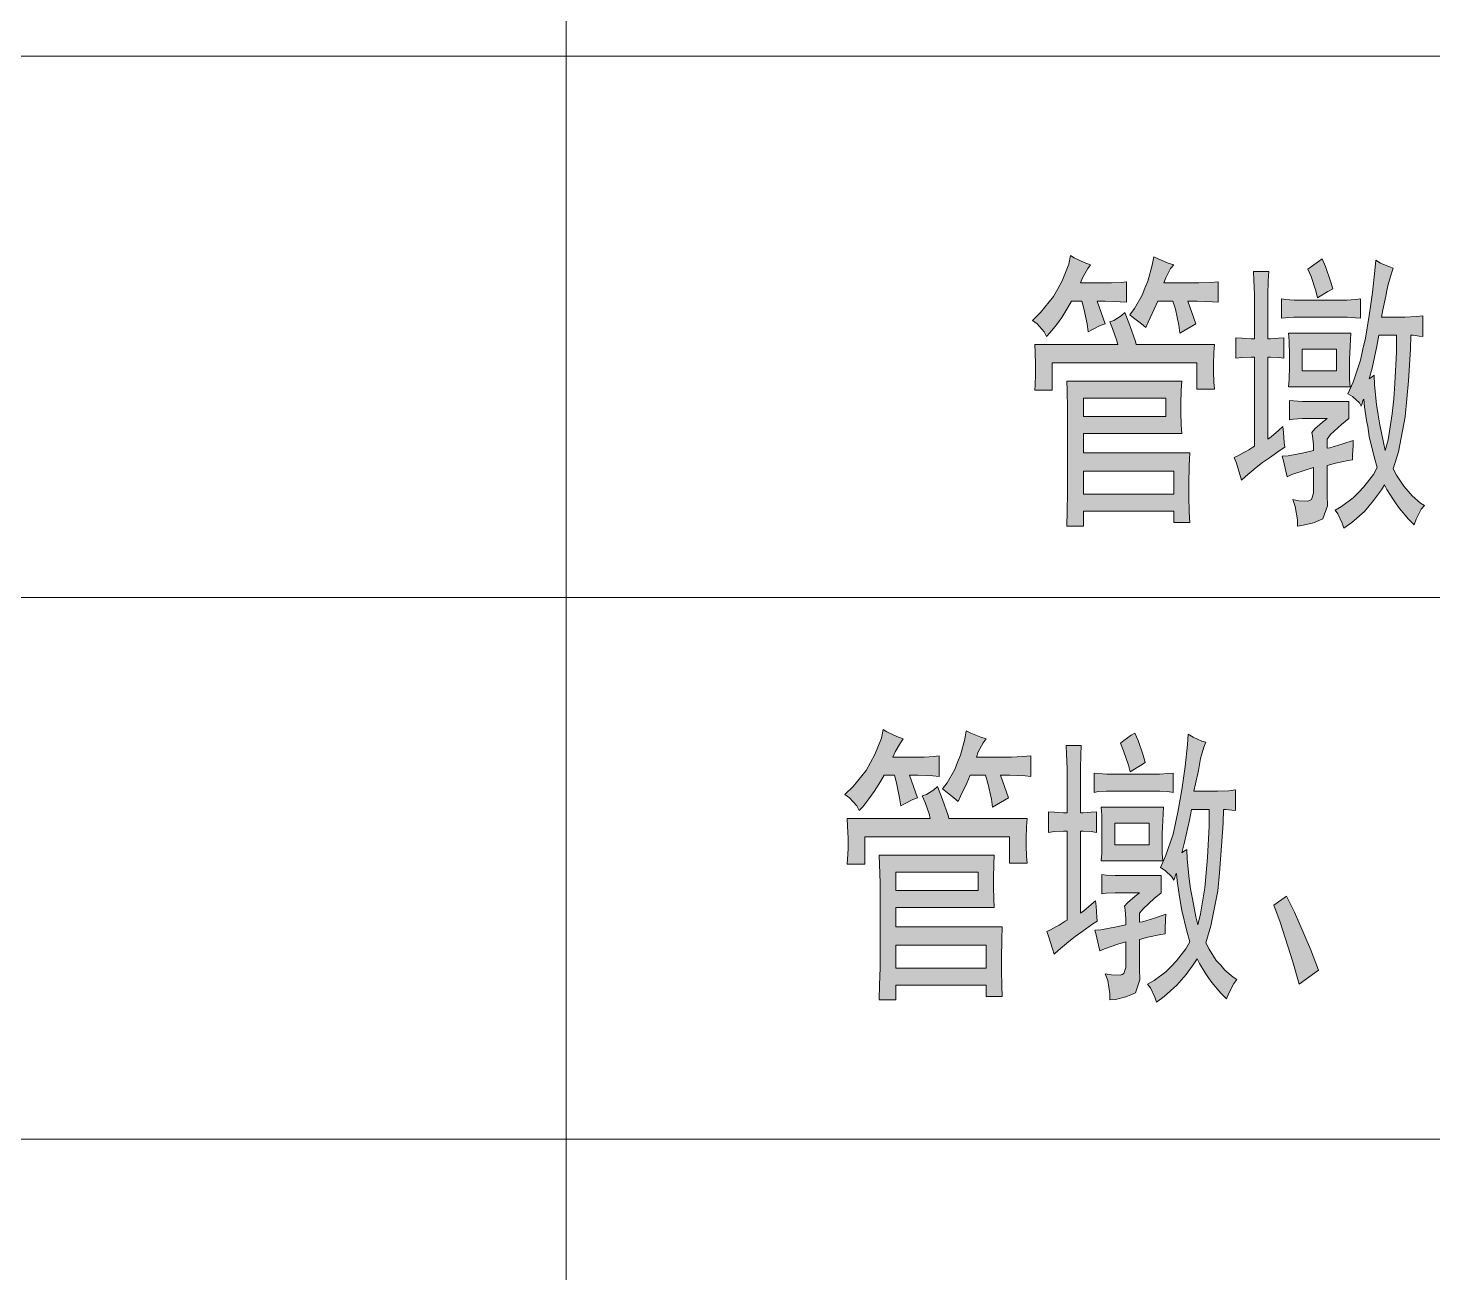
# Model space of a CAD drawing. Header units: millimetres. Extents: x 0 to 207, y 0 to 293.
# Drawn here: x 58.68 to 79.12, y 202.26 to 220.38 of the extents above; entities that cross this region are included whole.
import ezdxf

# ---------------------------------------------------------------- set-up
doc = ezdxf.new("R2010")
doc.units = ezdxf.units.MM

msp = doc.modelspace()

# ---------------------------------------------------------------- hatches: boundary and pattern name
h = msp.add_hatch(color=0)
h.dxf.hatch_style = 2
h.paths.add_polyline_path([(74.665417, 216.390361), (74.570167, 216.397417), (74.354972, 216.408), (74.235028, 216.408), (74.351444, 216.076389), (74.280889, 216.051694), (74.157417, 215.991722), (74.1045, 215.959972), (74.090389, 216.076389), (74.041, 216.298639), (74.012778, 216.408), (73.861083, 216.408), (73.808167, 216.316278), (73.719972, 216.171639), (73.681167, 216.115194), (73.642361, 216.062278), (73.554167, 215.949389), (73.50125, 215.892944), (73.465972, 215.959972), (73.363667, 216.076389), (73.293111, 216.125778), (73.413056, 216.242194), (73.600028, 216.475028), (73.663528, 216.587917), (73.727028, 216.704333), (73.822278, 216.94775), (73.8505, 217.071222), (73.903417, 217.039472), (74.048056, 216.972444), (74.139778, 216.937167), (74.100972, 216.880722), (74.023361, 216.746667), (73.991611, 216.672583), (74.372611, 216.672583), (74.443167, 216.672583), (74.587806, 216.679639), (74.665417, 216.690222)])
h = msp.add_hatch(color=0)
h.dxf.hatch_style = 2
h.paths.add_polyline_path([(75.441528, 215.942333), (75.423889, 216.05875), (75.3745, 216.291583), (75.339222, 216.408), (75.116972, 216.408), (75.064056, 216.291583), (74.979389, 216.101083), (74.944111, 216.023472), (74.880611, 216.076389), (74.764194, 216.164583), (74.711278, 216.206917), (74.781833, 216.298639), (74.891194, 216.492667), (74.93, 216.5985), (74.972333, 216.700806), (75.035833, 216.930111), (75.060528, 217.053583), (75.124028, 217.021833), (75.268667, 216.961861), (75.349806, 216.937167), (75.303944, 216.880722), (75.233389, 216.746667), (75.208694, 216.672583), (75.663778, 216.672583), (75.716694, 216.672583), (75.886028, 216.679639), (75.998917, 216.690222), (75.998917, 216.390361), (75.91425, 216.397417), (75.692, 216.408), (75.557944, 216.408), (75.674361, 216.076389)])
h = msp.add_hatch(color=0)
h.dxf.hatch_style = 2
h.paths.add_polyline_path([(77.512333, 217.021833), (77.558194, 216.912472), (77.632278, 216.697278), (77.664028, 216.587917), (77.593472, 216.549111), (77.484111, 216.482083), (77.441778, 216.457389), (77.417083, 216.556167), (77.350056, 216.764306), (77.304194, 216.873667), (77.353583, 216.912472), (77.459417, 216.986556)])
h = msp.add_hatch(color=0)
h.paths.add_polyline_path([(78.115583, 214.97925), (78.105, 214.954556), (78.087361, 214.905167), (78.080306, 214.880472), (78.052083, 214.929861), (77.953306, 215.021583), (77.88275, 215.060389), (77.960361, 215.229722), (78.069722, 215.55075), (78.105, 215.7095), (78.140278, 215.86825), (78.196722, 216.196333), (78.221417, 216.365667), (78.242583, 216.535), (78.277861, 216.856028), (78.291972, 217.004194), (78.359, 216.961861), (78.489528, 216.905417), (78.545972, 216.887778), (78.51775, 216.813694), (78.471889, 216.651417), (78.45425, 216.563222), (78.436611, 216.478556), (78.394278, 216.281), (78.373111, 216.175167), (78.637694, 216.175167), (78.715306, 216.175167), (78.884639, 216.182222), (78.976361, 216.192806), (78.976361, 215.892944), (78.923444, 215.9), (78.83525, 215.910583), (78.8035, 215.910583), (78.796444, 215.7095), (78.768222, 215.247361), (78.743528, 214.986306), (78.718833, 214.72525), (78.620056, 214.213722), (78.545972, 213.966778), (78.591833, 213.875056), (78.701194, 213.712778), (78.761167, 213.642222), (78.821139, 213.571667), (78.941083, 213.469361), (79.001056, 213.434083), (78.951667, 213.377639), (78.877583, 213.236528), (78.849361, 213.151861), (78.768222, 213.236528), (78.637694, 213.388222), (78.588306, 213.458778), (78.538917, 213.529333), (78.45425, 213.666917), (78.418972, 213.733944), (78.373111, 213.659861), (78.256694, 213.504639), (78.193194, 213.427028), (78.126167, 213.345889), (77.942722, 213.187139), (77.826306, 213.102472), (77.801611, 213.176556), (77.738111, 213.310611), (77.699306, 213.367056), (77.791028, 213.416444), (77.960361, 213.546972), (78.0415, 213.624583), (78.119111, 213.705722), (78.256694, 213.882111), (78.313139, 213.984417), (78.267278, 214.139639), (78.196722, 214.4395), (78.175556, 214.580611), (78.157917, 214.672333), (78.126167, 214.869889)])
h.paths.add_polyline_path([(78.337833, 215.910583), (78.306083, 215.751833), (78.239056, 215.434333), (78.196722, 215.279111), (78.207306, 215.286167), (78.242583, 215.310861), (78.267278, 215.3285), (78.274333, 215.187389), (78.302556, 214.901639), (78.323722, 214.753472), (78.348417, 214.608833), (78.401333, 214.347778), (78.429556, 214.231361), (78.471889, 214.390111), (78.531861, 214.767583), (78.553028, 214.986306), (78.570667, 215.208556), (78.591833, 215.667167), (78.591833, 215.910583)])
h = msp.add_hatch(color=0)
h.dxf.hatch_style = 2
h.paths.add_polyline_path([(76.524556, 216.422111), (76.524556, 216.506778), (76.5175, 216.714917), (76.510444, 216.838389), (76.732694, 216.838389), (76.725639, 216.704333), (76.722111, 216.499722), (76.722111, 216.422111), (76.722111, 215.857667), (76.760917, 215.857667), (76.877333, 215.86825), (76.954944, 215.875306), (76.954944, 215.575444), (76.877333, 215.586028), (76.760917, 215.593083), (76.722111, 215.593083), (76.722111, 214.397167), (76.767972, 214.432444), (76.877333, 214.524167), (76.940833, 214.580611), (76.947889, 214.495944), (76.958472, 214.347778), (76.965528, 214.28075), (76.902028, 214.238417), (76.743278, 214.129056), (76.6445, 214.0585), (76.54925, 213.987944), (76.397556, 213.857417), (76.337583, 213.800972), (76.312889, 213.882111), (76.2635, 214.047917), (76.23175, 214.132583), (76.284667, 214.157278), (76.372861, 214.203139), (76.408139, 214.224306), (76.443417, 214.245472), (76.499861, 214.28075), (76.524556, 214.298389), (76.524556, 215.593083), (76.478694, 215.593083), (76.344639, 215.586028), (76.256444, 215.575444), (76.256444, 215.875306), (76.344639, 215.86825), (76.478694, 215.857667), (76.524556, 215.857667)])
h = msp.add_hatch(color=0)
h.dxf.hatch_style = 2
h.paths.add_polyline_path([(78.069722, 216.157528), (77.995639, 216.164583), (77.879222, 216.175167), (77.836889, 216.175167), (77.163083, 216.175167), (77.099583, 216.175167), (76.976111, 216.164583), (76.919667, 216.157528), (76.919667, 216.43975), (76.976111, 216.432694), (77.103111, 216.422111), (77.173667, 216.422111), (77.826306, 216.422111), (77.872167, 216.422111), (77.995639, 216.432694), (78.069722, 216.43975)])
h = msp.add_hatch(color=0)
h.dxf.hatch_style = 2
h.paths.add_polyline_path([(74.640722, 216.242194), (74.711278, 216.051694), (74.792417, 215.818861), (74.803, 215.776528), (75.942472, 215.776528), (75.935417, 215.660111), (75.931889, 215.483722), (75.931889, 215.427278), (75.931889, 215.377889), (75.935417, 215.229722), (75.942472, 215.127417), (75.688472, 215.127417), (75.688472, 215.511944), (73.582389, 215.511944), (73.582389, 215.113306), (73.328389, 215.113306), (73.331917, 215.187389), (73.338972, 215.335556), (73.338972, 215.409639), (73.338972, 215.483722), (73.331917, 215.667167), (73.328389, 215.776528), (74.534889, 215.776528), (74.51725, 215.843556), (74.460806, 216.009361), (74.418472, 216.108139), (74.478444, 216.125778), (74.587806, 216.192806)])
h = msp.add_hatch(color=0)
h.paths.add_polyline_path([(77.928611, 215.942333), (77.925083, 215.843556), (77.9145, 215.653056), (77.910972, 215.561333), (77.910972, 215.469611), (77.910972, 215.268528), (77.918028, 215.162694), (77.021972, 215.162694), (77.029028, 215.268528), (77.036083, 215.459028), (77.036083, 215.543694), (77.036083, 215.624833), (77.029028, 215.825917), (77.021972, 215.942333)])
h.paths.add_polyline_path([(77.720472, 215.395528), (77.720472, 215.7095), (77.219528, 215.7095), (77.219528, 215.395528)])
h = msp.add_hatch(color=0)
h.paths.add_polyline_path([(75.466222, 215.243833), (75.459167, 215.113306), (75.455639, 214.912222), (75.455639, 214.845194), (75.455639, 214.78875), (75.459167, 214.605306), (75.466222, 214.481833), (74.037472, 214.481833), (74.037472, 214.199611), (75.582639, 214.199611), (75.575583, 214.016167), (75.572056, 213.741), (75.572056, 213.649278), (75.572056, 213.568139), (75.575583, 213.335306), (75.582639, 213.187139), (75.349806, 213.187139), (75.349806, 213.352944), (74.037472, 213.352944), (74.037472, 213.134222), (73.794056, 213.134222), (73.797583, 213.352944), (73.804639, 213.610472), (73.804639, 213.649278), (73.804639, 214.697028), (73.804639, 214.838139), (73.797583, 215.113306), (73.794056, 215.243833)])
h.paths.add_polyline_path([(75.349806, 213.599889), (75.349806, 213.9315), (74.037472, 213.9315), (74.037472, 213.599889)])
h.paths.add_polyline_path([(75.233389, 214.728778), (75.233389, 214.996889), (74.037472, 214.996889), (74.037472, 214.728778)])
h = msp.add_hatch(color=0)
h.dxf.hatch_style = 2
h.paths.add_polyline_path([(76.93025, 214.150222), (77.018444, 214.157278), (77.244222, 214.199611), (77.385333, 214.231361), (77.385333, 214.316028), (77.371222, 214.446556), (77.360639, 214.495944), (77.4065, 214.548861), (77.515861, 214.647639), (77.582889, 214.697028), (77.304194, 214.697028), (77.226583, 214.697028), (77.092528, 214.689972), (77.036083, 214.679389), (77.036083, 214.961611), (77.092528, 214.954556), (77.226583, 214.9475), (77.304194, 214.9475), (77.896861, 214.9475), (77.896861, 214.697028), (77.791028, 214.612361), (77.632278, 214.464194), (77.582889, 214.397167), (77.582889, 214.266639), (77.621694, 214.273694), (77.812194, 214.330139), (77.963889, 214.379528), (77.960361, 214.305444), (77.953306, 214.164333), (77.953306, 214.097306), (77.889806, 214.09025), (77.702833, 214.047917), (77.582889, 214.016167), (77.582889, 213.585778), (77.586417, 213.427028), (77.522917, 213.240056), (77.452361, 213.211833), (77.385333, 213.180083), (77.233639, 213.144806), (77.1525, 213.134222), (77.1525, 213.225944), (77.117222, 213.419972), (77.081944, 213.51875), (77.173667, 213.501111), (77.297139, 213.497583), (77.325361, 213.508167), (77.353583, 213.522278), (77.385333, 213.610472), (77.385333, 213.684556), (77.385333, 213.984417), (77.261861, 213.949139), (77.071361, 213.882111), (77.000806, 213.850361), (76.983167, 213.9315), (76.947889, 214.083194)])
h = msp.add_hatch(color=0)
h.dxf.hatch_style = 2
h.paths.add_polyline_path([(71.934917, 209.490028), (71.843194, 209.497083), (71.628, 209.507667), (71.504528, 209.507667), (71.620944, 209.176056), (71.553917, 209.151361), (71.430444, 209.091389), (71.377528, 209.059639), (71.359889, 209.176056), (71.314028, 209.398306), (71.285806, 209.507667), (71.134111, 209.507667), (71.081194, 209.415944), (70.993, 209.271306), (70.954194, 209.214861), (70.915389, 209.161944), (70.827194, 209.049056), (70.774278, 208.992611), (70.739, 209.059639), (70.633167, 209.176056), (70.566139, 209.225444), (70.686083, 209.341861), (70.873056, 209.574694), (70.936556, 209.691111), (71.000056, 209.807528), (71.095306, 210.047417), (71.123528, 210.170889), (71.176444, 210.139139), (71.321083, 210.072111), (71.412806, 210.036833), (71.374, 209.980389), (71.296389, 209.846333), (71.261111, 209.77225), (71.645639, 209.77225), (71.716194, 209.77225), (71.860833, 209.779306), (71.934917, 209.789889)])
h = msp.add_hatch(color=0)
h.dxf.hatch_style = 2
h.paths.add_polyline_path([(72.714556, 209.042), (72.696917, 209.158417), (72.644, 209.39125), (72.608722, 209.507667), (72.39, 209.507667), (72.337083, 209.39125), (72.248889, 209.20075), (72.213611, 209.126667), (72.150111, 209.176056), (72.033694, 209.267778), (71.984306, 209.306583), (72.051333, 209.398306), (72.164222, 209.592333), (72.203028, 209.698167), (72.245361, 209.800472), (72.308861, 210.029778), (72.330028, 210.15325), (72.397056, 210.1215), (72.541694, 210.061528), (72.622833, 210.036833), (72.576972, 209.980389), (72.506417, 209.846333), (72.481722, 209.77225), (72.936806, 209.77225), (72.989722, 209.77225), (73.155528, 209.779306), (73.271944, 209.789889), (73.271944, 209.490028), (73.187278, 209.497083), (72.965028, 209.507667), (72.830972, 209.507667), (72.947389, 209.176056)])
h = msp.add_hatch(color=0)
h.dxf.hatch_style = 2
h.paths.add_polyline_path([(74.785361, 210.1215), (74.831222, 210.012139), (74.905306, 209.796944), (74.933528, 209.691111), (74.8665, 209.648778), (74.753611, 209.58175), (74.714806, 209.557056), (74.690111, 209.655833), (74.619556, 209.863972), (74.573694, 209.973333), (74.626611, 210.012139), (74.732444, 210.08975)])
h = msp.add_hatch(color=0)
h.paths.add_polyline_path([(75.388611, 208.078917), (75.378028, 208.054222), (75.360389, 208.004833), (75.353333, 207.980139), (75.325111, 208.029528), (75.226333, 208.12125), (75.155778, 208.163583), (75.229861, 208.329389), (75.34275, 208.650417), (75.378028, 208.809167), (75.409778, 208.967917), (75.46975, 209.296), (75.494444, 209.465333), (75.515611, 209.634667), (75.550889, 209.955694), (75.561472, 210.103861), (75.632028, 210.061528), (75.759028, 210.005083), (75.819, 209.987444), (75.790778, 209.913361), (75.741389, 209.751083), (75.72375, 209.662889), (75.709639, 209.578222), (75.667306, 209.380667), (75.642611, 209.274833), (75.910722, 209.274833), (75.988333, 209.274833), (76.154139, 209.281889), (76.249389, 209.292472), (76.249389, 208.992611), (76.196472, 208.999667), (76.108278, 209.01025), (76.073, 209.01025), (76.069472, 208.809167), (76.037722, 208.347028), (76.016556, 208.085972), (75.991861, 207.824917), (75.893083, 207.313389), (75.819, 207.066444), (75.864861, 206.974722), (75.970694, 206.812444), (76.034194, 206.741889), (76.094167, 206.671333), (76.214111, 206.569028), (76.270556, 206.53375), (76.224694, 206.477306), (76.150611, 206.336194), (76.118861, 206.251528), (76.037722, 206.336194), (75.907194, 206.487889), (75.857806, 206.558444), (75.808417, 206.629), (75.72375, 206.766583), (75.692, 206.833611), (75.642611, 206.759528), (75.529722, 206.604306), (75.462694, 206.526694), (75.395667, 206.449083), (75.212222, 206.286806), (75.099333, 206.202139), (75.074639, 206.276222), (75.011139, 206.410278), (74.968806, 206.466722), (75.064056, 206.519639), (75.233389, 206.646639), (75.311, 206.72425), (75.392139, 206.805389), (75.526194, 206.981778), (75.586167, 207.084083), (75.540306, 207.239306), (75.46975, 207.539167), (75.445056, 207.680278), (75.427417, 207.772), (75.399194, 207.969556)])
h.paths.add_polyline_path([(75.607333, 209.01025), (75.579111, 208.8515), (75.508556, 208.534), (75.46975, 208.378778), (75.480333, 208.385833), (75.515611, 208.410528), (75.540306, 208.428167), (75.543833, 208.287056), (75.575583, 208.001306), (75.59675, 207.853139), (75.621444, 207.7085), (75.674361, 207.447444), (75.702583, 207.331028), (75.741389, 207.489778), (75.804889, 207.86725), (75.822528, 208.085972), (75.843694, 208.308222), (75.864861, 208.766833), (75.864861, 209.01025)])
h = msp.add_hatch(color=0)
h.dxf.hatch_style = 2
h.paths.add_polyline_path([(73.797583, 209.521778), (73.797583, 209.606444), (73.790528, 209.814583), (73.783472, 209.938056), (74.005722, 209.938056), (73.998667, 209.804), (73.995139, 209.599389), (73.995139, 209.521778), (73.995139, 208.957333), (74.033944, 208.957333), (74.150361, 208.967917), (74.224444, 208.974972), (74.224444, 208.675111), (74.150361, 208.685694), (74.033944, 208.69275), (73.995139, 208.69275), (73.995139, 207.496833), (74.041, 207.532111), (74.150361, 207.623833), (74.213861, 207.680278), (74.220917, 207.599139), (74.2315, 207.447444), (74.238556, 207.380417), (74.175056, 207.341611), (74.012778, 207.228722), (73.917528, 207.158167), (73.822278, 207.087611), (73.667056, 206.957083), (73.610611, 206.900639), (73.585917, 206.981778), (73.533, 207.147583), (73.504778, 207.23225), (73.557694, 207.256944), (73.645889, 207.302806), (73.681167, 207.323972), (73.712917, 207.345139), (73.772889, 207.380417), (73.797583, 207.398056), (73.797583, 208.69275), (73.748194, 208.69275), (73.614139, 208.685694), (73.529472, 208.675111), (73.529472, 208.974972), (73.614139, 208.967917), (73.748194, 208.957333), (73.797583, 208.957333)])
h = msp.add_hatch(color=0)
h.dxf.hatch_style = 2
h.paths.add_polyline_path([(75.34275, 209.257194), (75.265139, 209.267778), (75.148722, 209.274833), (75.109917, 209.274833), (74.436111, 209.274833), (74.372611, 209.274833), (74.249139, 209.267778), (74.192694, 209.257194), (74.192694, 209.539417), (74.249139, 209.532361), (74.376139, 209.521778), (74.446694, 209.521778), (75.099333, 209.521778), (75.145194, 209.521778), (75.265139, 209.532361), (75.34275, 209.539417)])
h = msp.add_hatch(color=0)
h.dxf.hatch_style = 2
h.paths.add_polyline_path([(71.91375, 209.341861), (71.984306, 209.151361), (72.065444, 208.918528), (72.076028, 208.876194), (73.2155, 208.876194), (73.208444, 208.759778), (73.201389, 208.586917), (73.201389, 208.526944), (73.201389, 208.477556), (73.208444, 208.329389), (73.2155, 208.227083), (72.957972, 208.227083), (72.957972, 208.611611), (70.855417, 208.611611), (70.855417, 208.212972), (70.597889, 208.212972), (70.604944, 208.287056), (70.612, 208.435222), (70.612, 208.509306), (70.612, 208.586917), (70.604944, 208.766833), (70.597889, 208.876194), (71.807917, 208.876194), (71.790278, 208.943222), (71.733833, 209.109028), (71.6915, 209.207806), (71.751472, 209.225444), (71.860833, 209.292472)])
h = msp.add_hatch(color=0)
h.paths.add_polyline_path([(75.201639, 209.042), (75.198111, 208.943222), (75.187528, 208.752722), (75.184, 208.661), (75.180472, 208.569278), (75.184, 208.368194), (75.191056, 208.262361), (74.295, 208.262361), (74.302056, 208.368194), (74.305583, 208.558694), (74.305583, 208.643361), (74.305583, 208.728028), (74.302056, 208.925583), (74.295, 209.042)])
h.paths.add_polyline_path([(74.9935, 208.495194), (74.9935, 208.809167), (74.492556, 208.809167), (74.492556, 208.495194)])
h = msp.add_hatch(color=0)
h.paths.add_polyline_path([(72.73925, 208.3435), (72.732194, 208.212972), (72.725139, 208.011889), (72.725139, 207.944861), (72.725139, 207.888417), (72.732194, 207.704972), (72.73925, 207.5815), (71.306972, 207.5815), (71.306972, 207.299278), (72.855667, 207.299278), (72.848611, 207.115833), (72.841556, 206.840667), (72.841556, 206.748944), (72.841556, 206.667806), (72.848611, 206.434972), (72.855667, 206.286806), (72.622833, 206.286806), (72.622833, 206.452611), (71.306972, 206.452611), (71.306972, 206.237417), (71.063556, 206.237417), (71.070611, 206.452611), (71.077667, 206.710139), (71.077667, 206.748944), (71.077667, 207.796694), (71.077667, 207.937806), (71.070611, 208.212972), (71.063556, 208.3435)])
h.paths.add_polyline_path([(72.622833, 206.699556), (72.622833, 207.031167), (71.306972, 207.031167), (71.306972, 206.699556)])
h.paths.add_polyline_path([(72.506417, 207.828444), (72.506417, 208.096556), (71.306972, 208.096556), (71.306972, 207.828444)])
h = msp.add_hatch(color=0)
h.dxf.hatch_style = 2
h.paths.add_polyline_path([(74.203278, 207.249889), (74.291472, 207.256944), (74.51725, 207.299278), (74.654833, 207.331028), (74.654833, 207.415694), (74.64425, 207.546222), (74.633667, 207.599139), (74.679528, 207.648528), (74.788889, 207.747306), (74.852389, 207.796694), (74.573694, 207.796694), (74.499611, 207.796694), (74.365556, 207.789639), (74.305583, 207.779056), (74.305583, 208.061278), (74.365556, 208.054222), (74.499611, 208.047167), (74.573694, 208.047167), (75.166361, 208.047167), (75.166361, 207.796694), (75.064056, 207.712028), (74.905306, 207.563861), (74.852389, 207.496833), (74.852389, 207.366306), (74.894722, 207.373361), (75.085222, 207.429806), (75.236917, 207.482722), (75.229861, 207.405111), (75.226333, 207.264), (75.226333, 207.2005), (75.162833, 207.189917), (74.975861, 207.147583), (74.852389, 207.115833), (74.852389, 206.685444), (74.859444, 206.526694), (74.795944, 206.339722), (74.725389, 206.3115), (74.654833, 206.27975), (74.503139, 206.244472), (74.422, 206.237417), (74.422, 206.325611), (74.39025, 206.519639), (74.354972, 206.618417), (74.446694, 206.600778), (74.570167, 206.59725), (74.598389, 206.607833), (74.626611, 206.621944), (74.654833, 206.710139), (74.654833, 206.784222), (74.654833, 207.084083), (74.534889, 207.048806), (74.340861, 206.981778), (74.273833, 206.950028), (74.256194, 207.031167), (74.220917, 207.182861)])
h = msp.add_hatch(color=0)
h.dxf.hatch_style = 2
h.paths.add_polyline_path([(77.177194, 206.466722), (77.085472, 206.791278), (76.8985, 207.366306), (76.806778, 207.61325), (76.99375, 207.747306), (77.110167, 207.514472), (77.339472, 206.974722), (77.455889, 206.667806)])

# ---------------------------------------------------------------- linework, layer by layer
at = {"color": 0, "lineweight": 0}
for points in [[(66.509194, 242.637028), (66.509194, 15.889111)], [(25.124833, 219.974583), (201.9935, 219.974583)], [(25.124833, 212.093528), (201.9935, 212.093528)], [(25.124833, 204.208944), (201.9935, 204.208944)]]:
    msp.add_lwpolyline(points, dxfattribs=at)
for points in [[(74.665417, 216.390361), (74.570167, 216.397417), (74.354972, 216.408), (74.235028, 216.408), (74.351444, 216.076389), (74.280889, 216.051694), (74.157417, 215.991722), (74.1045, 215.959972), (74.090389, 216.076389), (74.041, 216.298639), (74.012778, 216.408), (73.861083, 216.408), (73.808167, 216.316278), (73.719972, 216.171639), (73.681167, 216.115194), (73.642361, 216.062278), (73.554167, 215.949389), (73.50125, 215.892944), (73.465972, 215.959972), (73.363667, 216.076389), (73.293111, 216.125778), (73.413056, 216.242194), (73.600028, 216.475028), (73.663528, 216.587917), (73.727028, 216.704333), (73.822278, 216.94775), (73.8505, 217.071222), (73.903417, 217.039472), (74.048056, 216.972444), (74.139778, 216.937167), (74.100972, 216.880722), (74.023361, 216.746667), (73.991611, 216.672583), (74.372611, 216.672583), (74.443167, 216.672583), (74.587806, 216.679639), (74.665417, 216.690222)], [(75.441528, 215.942333), (75.423889, 216.05875), (75.3745, 216.291583), (75.339222, 216.408), (75.116972, 216.408), (75.064056, 216.291583), (74.979389, 216.101083), (74.944111, 216.023472), (74.880611, 216.076389), (74.764194, 216.164583), (74.711278, 216.206917), (74.781833, 216.298639), (74.891194, 216.492667), (74.93, 216.5985), (74.972333, 216.700806), (75.035833, 216.930111), (75.060528, 217.053583), (75.124028, 217.021833), (75.268667, 216.961861), (75.349806, 216.937167), (75.303944, 216.880722), (75.233389, 216.746667), (75.208694, 216.672583), (75.663778, 216.672583), (75.716694, 216.672583), (75.886028, 216.679639), (75.998917, 216.690222), (75.998917, 216.390361), (75.91425, 216.397417), (75.692, 216.408), (75.557944, 216.408), (75.674361, 216.076389)], [(77.512333, 217.021833), (77.558194, 216.912472), (77.632278, 216.697278), (77.664028, 216.587917), (77.593472, 216.549111), (77.484111, 216.482083), (77.441778, 216.457389), (77.417083, 216.556167), (77.350056, 216.764306), (77.304194, 216.873667), (77.353583, 216.912472), (77.459417, 216.986556)], [(78.115583, 214.97925), (78.105, 214.954556), (78.087361, 214.905167), (78.080306, 214.880472), (78.052083, 214.929861), (77.953306, 215.021583), (77.88275, 215.060389), (77.960361, 215.229722), (78.069722, 215.55075), (78.105, 215.7095), (78.140278, 215.86825), (78.196722, 216.196333), (78.221417, 216.365667), (78.242583, 216.535), (78.277861, 216.856028), (78.291972, 217.004194), (78.359, 216.961861), (78.489528, 216.905417), (78.545972, 216.887778), (78.51775, 216.813694), (78.471889, 216.651417), (78.45425, 216.563222), (78.436611, 216.478556), (78.394278, 216.281), (78.373111, 216.175167), (78.637694, 216.175167), (78.715306, 216.175167), (78.884639, 216.182222), (78.976361, 216.192806), (78.976361, 215.892944), (78.923444, 215.9), (78.83525, 215.910583), (78.8035, 215.910583), (78.796444, 215.7095), (78.768222, 215.247361), (78.743528, 214.986306), (78.718833, 214.72525), (78.620056, 214.213722), (78.545972, 213.966778), (78.591833, 213.875056), (78.701194, 213.712778), (78.761167, 213.642222), (78.821139, 213.571667), (78.941083, 213.469361), (79.001056, 213.434083), (78.951667, 213.377639), (78.877583, 213.236528), (78.849361, 213.151861), (78.768222, 213.236528), (78.637694, 213.388222), (78.588306, 213.458778), (78.538917, 213.529333), (78.45425, 213.666917), (78.418972, 213.733944), (78.373111, 213.659861), (78.256694, 213.504639), (78.193194, 213.427028), (78.126167, 213.345889), (77.942722, 213.187139), (77.826306, 213.102472), (77.801611, 213.176556), (77.738111, 213.310611), (77.699306, 213.367056), (77.791028, 213.416444), (77.960361, 213.546972), (78.0415, 213.624583), (78.119111, 213.705722), (78.256694, 213.882111), (78.313139, 213.984417), (78.267278, 214.139639), (78.196722, 214.4395), (78.175556, 214.580611), (78.157917, 214.672333), (78.126167, 214.869889)], [(76.524556, 216.422111), (76.524556, 216.506778), (76.5175, 216.714917), (76.510444, 216.838389), (76.732694, 216.838389), (76.725639, 216.704333), (76.722111, 216.499722), (76.722111, 216.422111), (76.722111, 215.857667), (76.760917, 215.857667), (76.877333, 215.86825), (76.954944, 215.875306), (76.954944, 215.575444), (76.877333, 215.586028), (76.760917, 215.593083), (76.722111, 215.593083), (76.722111, 214.397167), (76.767972, 214.432444), (76.877333, 214.524167), (76.940833, 214.580611), (76.947889, 214.495944), (76.958472, 214.347778), (76.965528, 214.28075), (76.902028, 214.238417), (76.743278, 214.129056), (76.6445, 214.0585), (76.54925, 213.987944), (76.397556, 213.857417), (76.337583, 213.800972), (76.312889, 213.882111), (76.2635, 214.047917), (76.23175, 214.132583), (76.284667, 214.157278), (76.372861, 214.203139), (76.408139, 214.224306), (76.443417, 214.245472), (76.499861, 214.28075), (76.524556, 214.298389), (76.524556, 215.593083), (76.478694, 215.593083), (76.344639, 215.586028), (76.256444, 215.575444), (76.256444, 215.875306), (76.344639, 215.86825), (76.478694, 215.857667), (76.524556, 215.857667)], [(78.069722, 216.157528), (77.995639, 216.164583), (77.879222, 216.175167), (77.836889, 216.175167), (77.163083, 216.175167), (77.099583, 216.175167), (76.976111, 216.164583), (76.919667, 216.157528), (76.919667, 216.43975), (76.976111, 216.432694), (77.103111, 216.422111), (77.173667, 216.422111), (77.826306, 216.422111), (77.872167, 216.422111), (77.995639, 216.432694), (78.069722, 216.43975)], [(74.640722, 216.242194), (74.711278, 216.051694), (74.792417, 215.818861), (74.803, 215.776528), (75.942472, 215.776528), (75.935417, 215.660111), (75.931889, 215.483722), (75.931889, 215.427278), (75.931889, 215.377889), (75.935417, 215.229722), (75.942472, 215.127417), (75.688472, 215.127417), (75.688472, 215.511944), (73.582389, 215.511944), (73.582389, 215.113306), (73.328389, 215.113306), (73.331917, 215.187389), (73.338972, 215.335556), (73.338972, 215.409639), (73.338972, 215.483722), (73.331917, 215.667167), (73.328389, 215.776528), (74.534889, 215.776528), (74.51725, 215.843556), (74.460806, 216.009361), (74.418472, 216.108139), (74.478444, 216.125778), (74.587806, 216.192806)], [(77.928611, 215.942333), (77.925083, 215.843556), (77.9145, 215.653056), (77.910972, 215.561333), (77.910972, 215.469611), (77.910972, 215.268528), (77.918028, 215.162694), (77.021972, 215.162694), (77.029028, 215.268528), (77.036083, 215.459028), (77.036083, 215.543694), (77.036083, 215.624833), (77.029028, 215.825917), (77.021972, 215.942333)], [(77.720472, 215.395528), (77.720472, 215.7095), (77.219528, 215.7095), (77.219528, 215.395528)], [(78.337833, 215.910583), (78.306083, 215.751833), (78.239056, 215.434333), (78.196722, 215.279111), (78.207306, 215.286167), (78.242583, 215.310861), (78.267278, 215.3285), (78.274333, 215.187389), (78.302556, 214.901639), (78.323722, 214.753472), (78.348417, 214.608833), (78.401333, 214.347778), (78.429556, 214.231361), (78.471889, 214.390111), (78.531861, 214.767583), (78.553028, 214.986306), (78.570667, 215.208556), (78.591833, 215.667167), (78.591833, 215.910583)], [(75.466222, 215.243833), (75.459167, 215.113306), (75.455639, 214.912222), (75.455639, 214.845194), (75.455639, 214.78875), (75.459167, 214.605306), (75.466222, 214.481833), (74.037472, 214.481833), (74.037472, 214.199611), (75.582639, 214.199611), (75.575583, 214.016167), (75.572056, 213.741), (75.572056, 213.649278), (75.572056, 213.568139), (75.575583, 213.335306), (75.582639, 213.187139), (75.349806, 213.187139), (75.349806, 213.352944), (74.037472, 213.352944), (74.037472, 213.134222), (73.794056, 213.134222), (73.797583, 213.352944), (73.804639, 213.610472), (73.804639, 213.649278), (73.804639, 214.697028), (73.804639, 214.838139), (73.797583, 215.113306), (73.794056, 215.243833)], [(75.233389, 214.728778), (75.233389, 214.996889), (74.037472, 214.996889), (74.037472, 214.728778)], [(76.93025, 214.150222), (77.018444, 214.157278), (77.244222, 214.199611), (77.385333, 214.231361), (77.385333, 214.316028), (77.371222, 214.446556), (77.360639, 214.495944), (77.4065, 214.548861), (77.515861, 214.647639), (77.582889, 214.697028), (77.304194, 214.697028), (77.226583, 214.697028), (77.092528, 214.689972), (77.036083, 214.679389), (77.036083, 214.961611), (77.092528, 214.954556), (77.226583, 214.9475), (77.304194, 214.9475), (77.896861, 214.9475), (77.896861, 214.697028), (77.791028, 214.612361), (77.632278, 214.464194), (77.582889, 214.397167), (77.582889, 214.266639), (77.621694, 214.273694), (77.812194, 214.330139), (77.963889, 214.379528), (77.960361, 214.305444), (77.953306, 214.164333), (77.953306, 214.097306), (77.889806, 214.09025), (77.702833, 214.047917), (77.582889, 214.016167), (77.582889, 213.585778), (77.586417, 213.427028), (77.522917, 213.240056), (77.452361, 213.211833), (77.385333, 213.180083), (77.233639, 213.144806), (77.1525, 213.134222), (77.1525, 213.225944), (77.117222, 213.419972), (77.081944, 213.51875), (77.173667, 213.501111), (77.297139, 213.497583), (77.325361, 213.508167), (77.353583, 213.522278), (77.385333, 213.610472), (77.385333, 213.684556), (77.385333, 213.984417), (77.261861, 213.949139), (77.071361, 213.882111), (77.000806, 213.850361), (76.983167, 213.9315), (76.947889, 214.083194)], [(75.349806, 213.599889), (75.349806, 213.9315), (74.037472, 213.9315), (74.037472, 213.599889)], [(71.934917, 209.490028), (71.843194, 209.497083), (71.628, 209.507667), (71.504528, 209.507667), (71.620944, 209.176056), (71.553917, 209.151361), (71.430444, 209.091389), (71.377528, 209.059639), (71.359889, 209.176056), (71.314028, 209.398306), (71.285806, 209.507667), (71.134111, 209.507667), (71.081194, 209.415944), (70.993, 209.271306), (70.954194, 209.214861), (70.915389, 209.161944), (70.827194, 209.049056), (70.774278, 208.992611), (70.739, 209.059639), (70.633167, 209.176056), (70.566139, 209.225444), (70.686083, 209.341861), (70.873056, 209.574694), (70.936556, 209.691111), (71.000056, 209.807528), (71.095306, 210.047417), (71.123528, 210.170889), (71.176444, 210.139139), (71.321083, 210.072111), (71.412806, 210.036833), (71.374, 209.980389), (71.296389, 209.846333), (71.261111, 209.77225), (71.645639, 209.77225), (71.716194, 209.77225), (71.860833, 209.779306), (71.934917, 209.789889)], [(72.714556, 209.042), (72.696917, 209.158417), (72.644, 209.39125), (72.608722, 209.507667), (72.39, 209.507667), (72.337083, 209.39125), (72.248889, 209.20075), (72.213611, 209.126667), (72.150111, 209.176056), (72.033694, 209.267778), (71.984306, 209.306583), (72.051333, 209.398306), (72.164222, 209.592333), (72.203028, 209.698167), (72.245361, 209.800472), (72.308861, 210.029778), (72.330028, 210.15325), (72.397056, 210.1215), (72.541694, 210.061528), (72.622833, 210.036833), (72.576972, 209.980389), (72.506417, 209.846333), (72.481722, 209.77225), (72.936806, 209.77225), (72.989722, 209.77225), (73.155528, 209.779306), (73.271944, 209.789889), (73.271944, 209.490028), (73.187278, 209.497083), (72.965028, 209.507667), (72.830972, 209.507667), (72.947389, 209.176056)], [(74.785361, 210.1215), (74.831222, 210.012139), (74.905306, 209.796944), (74.933528, 209.691111), (74.8665, 209.648778), (74.753611, 209.58175), (74.714806, 209.557056), (74.690111, 209.655833), (74.619556, 209.863972), (74.573694, 209.973333), (74.626611, 210.012139), (74.732444, 210.08975)], [(75.388611, 208.078917), (75.378028, 208.054222), (75.360389, 208.004833), (75.353333, 207.980139), (75.325111, 208.029528), (75.226333, 208.12125), (75.155778, 208.163583), (75.229861, 208.329389), (75.34275, 208.650417), (75.378028, 208.809167), (75.409778, 208.967917), (75.46975, 209.296), (75.494444, 209.465333), (75.515611, 209.634667), (75.550889, 209.955694), (75.561472, 210.103861), (75.632028, 210.061528), (75.759028, 210.005083), (75.819, 209.987444), (75.790778, 209.913361), (75.741389, 209.751083), (75.72375, 209.662889), (75.709639, 209.578222), (75.667306, 209.380667), (75.642611, 209.274833), (75.910722, 209.274833), (75.988333, 209.274833), (76.154139, 209.281889), (76.249389, 209.292472), (76.249389, 208.992611), (76.196472, 208.999667), (76.108278, 209.01025), (76.073, 209.01025), (76.069472, 208.809167), (76.037722, 208.347028), (76.016556, 208.085972), (75.991861, 207.824917), (75.893083, 207.313389), (75.819, 207.066444), (75.864861, 206.974722), (75.970694, 206.812444), (76.034194, 206.741889), (76.094167, 206.671333), (76.214111, 206.569028), (76.270556, 206.53375), (76.224694, 206.477306), (76.150611, 206.336194), (76.118861, 206.251528), (76.037722, 206.336194), (75.907194, 206.487889), (75.857806, 206.558444), (75.808417, 206.629), (75.72375, 206.766583), (75.692, 206.833611), (75.642611, 206.759528), (75.529722, 206.604306), (75.462694, 206.526694), (75.395667, 206.449083), (75.212222, 206.286806), (75.099333, 206.202139), (75.074639, 206.276222), (75.011139, 206.410278), (74.968806, 206.466722), (75.064056, 206.519639), (75.233389, 206.646639), (75.311, 206.72425), (75.392139, 206.805389), (75.526194, 206.981778), (75.586167, 207.084083), (75.540306, 207.239306), (75.46975, 207.539167), (75.445056, 207.680278), (75.427417, 207.772), (75.399194, 207.969556)], [(73.797583, 209.521778), (73.797583, 209.606444), (73.790528, 209.814583), (73.783472, 209.938056), (74.005722, 209.938056), (73.998667, 209.804), (73.995139, 209.599389), (73.995139, 209.521778), (73.995139, 208.957333), (74.033944, 208.957333), (74.150361, 208.967917), (74.224444, 208.974972), (74.224444, 208.675111), (74.150361, 208.685694), (74.033944, 208.69275), (73.995139, 208.69275), (73.995139, 207.496833), (74.041, 207.532111), (74.150361, 207.623833), (74.213861, 207.680278), (74.220917, 207.599139), (74.2315, 207.447444), (74.238556, 207.380417), (74.175056, 207.341611), (74.012778, 207.228722), (73.917528, 207.158167), (73.822278, 207.087611), (73.667056, 206.957083), (73.610611, 206.900639), (73.585917, 206.981778), (73.533, 207.147583), (73.504778, 207.23225), (73.557694, 207.256944), (73.645889, 207.302806), (73.681167, 207.323972), (73.712917, 207.345139), (73.772889, 207.380417), (73.797583, 207.398056), (73.797583, 208.69275), (73.748194, 208.69275), (73.614139, 208.685694), (73.529472, 208.675111), (73.529472, 208.974972), (73.614139, 208.967917), (73.748194, 208.957333), (73.797583, 208.957333)], [(75.34275, 209.257194), (75.265139, 209.267778), (75.148722, 209.274833), (75.109917, 209.274833), (74.436111, 209.274833), (74.372611, 209.274833), (74.249139, 209.267778), (74.192694, 209.257194), (74.192694, 209.539417), (74.249139, 209.532361), (74.376139, 209.521778), (74.446694, 209.521778), (75.099333, 209.521778), (75.145194, 209.521778), (75.265139, 209.532361), (75.34275, 209.539417)], [(71.91375, 209.341861), (71.984306, 209.151361), (72.065444, 208.918528), (72.076028, 208.876194), (73.2155, 208.876194), (73.208444, 208.759778), (73.201389, 208.586917), (73.201389, 208.526944), (73.201389, 208.477556), (73.208444, 208.329389), (73.2155, 208.227083), (72.957972, 208.227083), (72.957972, 208.611611), (70.855417, 208.611611), (70.855417, 208.212972), (70.597889, 208.212972), (70.604944, 208.287056), (70.612, 208.435222), (70.612, 208.509306), (70.612, 208.586917), (70.604944, 208.766833), (70.597889, 208.876194), (71.807917, 208.876194), (71.790278, 208.943222), (71.733833, 209.109028), (71.6915, 209.207806), (71.751472, 209.225444), (71.860833, 209.292472)], [(75.201639, 209.042), (75.198111, 208.943222), (75.187528, 208.752722), (75.184, 208.661), (75.180472, 208.569278), (75.184, 208.368194), (75.191056, 208.262361), (74.295, 208.262361), (74.302056, 208.368194), (74.305583, 208.558694), (74.305583, 208.643361), (74.305583, 208.728028), (74.302056, 208.925583), (74.295, 209.042)], [(75.607333, 209.01025), (75.579111, 208.8515), (75.508556, 208.534), (75.46975, 208.378778), (75.480333, 208.385833), (75.515611, 208.410528), (75.540306, 208.428167), (75.543833, 208.287056), (75.575583, 208.001306), (75.59675, 207.853139), (75.621444, 207.7085), (75.674361, 207.447444), (75.702583, 207.331028), (75.741389, 207.489778), (75.804889, 207.86725), (75.822528, 208.085972), (75.843694, 208.308222), (75.864861, 208.766833), (75.864861, 209.01025)], [(74.9935, 208.495194), (74.9935, 208.809167), (74.492556, 208.809167), (74.492556, 208.495194)], [(72.73925, 208.3435), (72.732194, 208.212972), (72.725139, 208.011889), (72.725139, 207.944861), (72.725139, 207.888417), (72.732194, 207.704972), (72.73925, 207.5815), (71.306972, 207.5815), (71.306972, 207.299278), (72.855667, 207.299278), (72.848611, 207.115833), (72.841556, 206.840667), (72.841556, 206.748944), (72.841556, 206.667806), (72.848611, 206.434972), (72.855667, 206.286806), (72.622833, 206.286806), (72.622833, 206.452611), (71.306972, 206.452611), (71.306972, 206.237417), (71.063556, 206.237417), (71.070611, 206.452611), (71.077667, 206.710139), (71.077667, 206.748944), (71.077667, 207.796694), (71.077667, 207.937806), (71.070611, 208.212972), (71.063556, 208.3435)], [(72.506417, 207.828444), (72.506417, 208.096556), (71.306972, 208.096556), (71.306972, 207.828444)], [(74.203278, 207.249889), (74.291472, 207.256944), (74.51725, 207.299278), (74.654833, 207.331028), (74.654833, 207.415694), (74.64425, 207.546222), (74.633667, 207.599139), (74.679528, 207.648528), (74.788889, 207.747306), (74.852389, 207.796694), (74.573694, 207.796694), (74.499611, 207.796694), (74.365556, 207.789639), (74.305583, 207.779056), (74.305583, 208.061278), (74.365556, 208.054222), (74.499611, 208.047167), (74.573694, 208.047167), (75.166361, 208.047167), (75.166361, 207.796694), (75.064056, 207.712028), (74.905306, 207.563861), (74.852389, 207.496833), (74.852389, 207.366306), (74.894722, 207.373361), (75.085222, 207.429806), (75.236917, 207.482722), (75.229861, 207.405111), (75.226333, 207.264), (75.226333, 207.2005), (75.162833, 207.189917), (74.975861, 207.147583), (74.852389, 207.115833), (74.852389, 206.685444), (74.859444, 206.526694), (74.795944, 206.339722), (74.725389, 206.3115), (74.654833, 206.27975), (74.503139, 206.244472), (74.422, 206.237417), (74.422, 206.325611), (74.39025, 206.519639), (74.354972, 206.618417), (74.446694, 206.600778), (74.570167, 206.59725), (74.598389, 206.607833), (74.626611, 206.621944), (74.654833, 206.710139), (74.654833, 206.784222), (74.654833, 207.084083), (74.534889, 207.048806), (74.340861, 206.981778), (74.273833, 206.950028), (74.256194, 207.031167), (74.220917, 207.182861)], [(77.177194, 206.466722), (77.085472, 206.791278), (76.8985, 207.366306), (76.806778, 207.61325), (76.99375, 207.747306), (77.110167, 207.514472), (77.339472, 206.974722), (77.455889, 206.667806)], [(72.622833, 206.699556), (72.622833, 207.031167), (71.306972, 207.031167), (71.306972, 206.699556)]]:
    msp.add_lwpolyline(points, close=True, dxfattribs=at)

doc.saveas('drawing.dxf')
